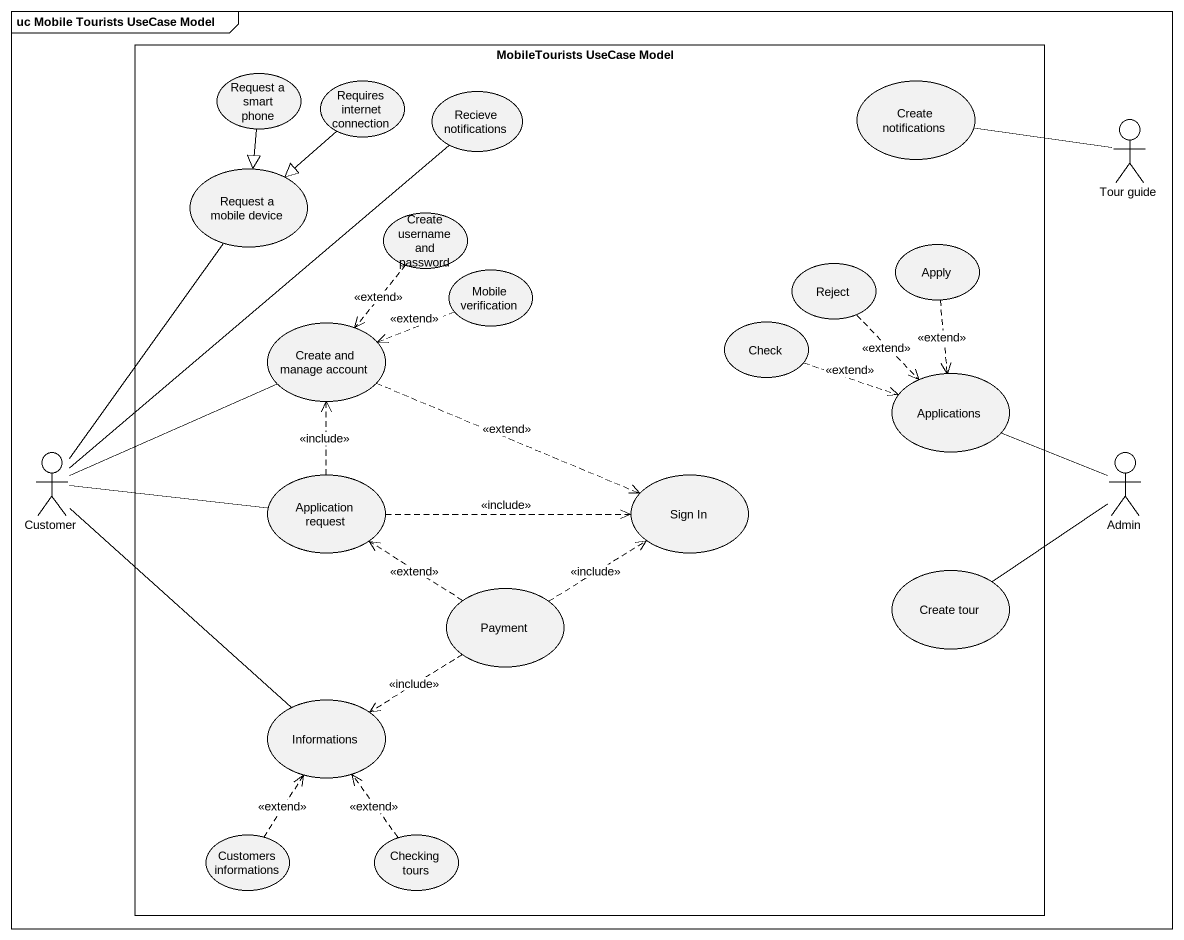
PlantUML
@startuml
mainframe uc Mobile Tourists UseCase Model
rectangle "MobileTourists UseCase Model" as MobileTourists_UseCase_Model {
  usecase "Request a smart phone" as Request_a_smart_phone
  usecase "Requires internet connection" as Requires_internet_connection
  usecase "Recieve notifications" as Recieve_notifications
  usecase "Create notifications" as Create_notifications
  usecase "Request a mobile device" as Request_a_mobile_device
  usecase "Create username and password" as Create_username_and_password
  usecase Apply
  usecase "Mobile verification" as Mobile_verification
  usecase Reject
  usecase "Create and manage account" as Create_and_manage_account
  usecase Check
  usecase Applications
  usecase "Application request" as Application_request
  usecase "Sign In" as Sign_In
  usecase Payment
  usecase "Create tour" as Create_tour
  usecase Informations
  usecase "Customers informations" as Customers_informations
  usecase "Checking tours" as Checking_tours
}
actor "Tour guide" as Tour_guide
actor Customer
actor Admin
Request_a_smart_phone --|> Request_a_mobile_device
Requires_internet_connection --|> Request_a_mobile_device
Tour_guide -left- Create_notifications
Create_username_and_password ..> Create_and_manage_account : <<extend>>
Apply ..> Applications : <<extend>>
Mobile_verification .left.> Create_and_manage_account : <<extend>>
Reject ..> Applications : <<extend>>
Create_and_manage_account .right.> Sign_In : <<extend>>
Check .right.> Applications : <<extend>>
Customer -up- Recieve_notifications
Customer -up- Request_a_mobile_device
Customer -right- Create_and_manage_account
Customer -right- Application_request
Customer -- Informations
Application_request .up.> Create_and_manage_account : <<include>>
Application_request .right.> Sign_In : <<include>>
Admin -left- Applications
Admin -- Create_tour
Payment .up.> Application_request : <<extend>>
Payment .up.> Sign_In : <<include>>
Payment ..> Informations : <<include>>
Customers_informations .up.> Informations : <<extend>>
Checking_tours .up.> Informations : <<extend>>
@enduml
